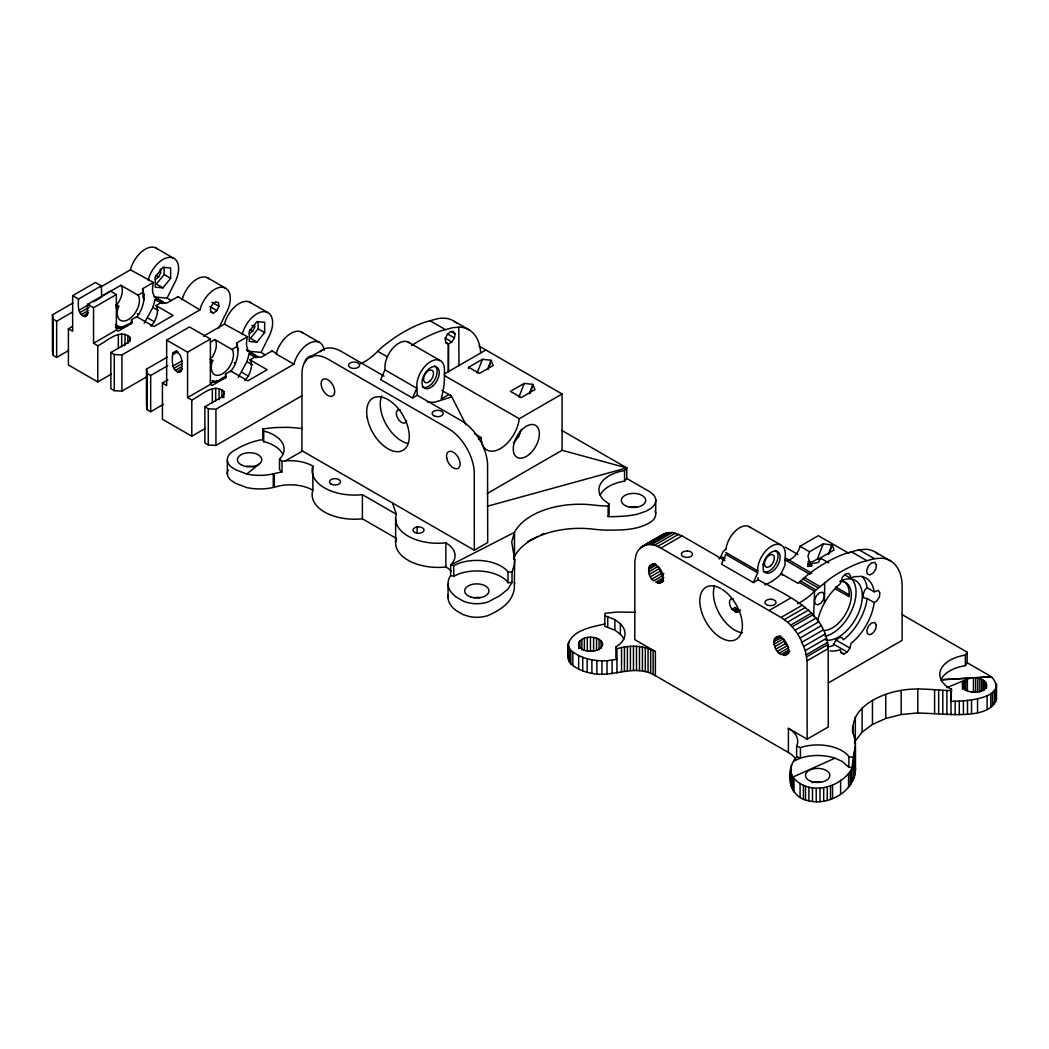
<?xml version="1.0" encoding="UTF-8"?>
<svg xmlns="http://www.w3.org/2000/svg" width="1049" height="1049" viewBox="0 0 1049 1049"><rect width="100%" height="100%" fill="white"/><g stroke="black" fill="none" stroke-linecap="round" stroke-linejoin="round"><path stroke-width="1.5" d="M166.66 340.125L187.561 352.189L187.561 397.571L210.377 384.393L210.377 339.011L189.489 326.947L166.66 340.125L166.66 385.507L162.425 383.055L162.425 419.246L191.797 436.2L205.407 428.346M282.942 454.545A34.538 19.944 0 0 0 266.826 442.455L263.692 441.708L263.692 431.152L262.879 429.028A75.554 43.625 0 0 1 276.412 427.533L285.603 427.323A75.554 43.625 0 0 1 299.293 428.241A68.198 39.377 0 0 0 302.296 428.556M396.338 538.386L362.39 518.796L362.39 494.669A42.445 24.507 0 0 1 312.851 466.071A31.89 18.41 0 0 0 285.249 460.904L281.971 461.311L279.506 459.134A34.538 19.944 0 0 0 266.826 431.9L263.692 431.152M474.305 550.227L474.253 471.814A36.925 21.321 60 0 0 448.185 428.503L328.049 359.164A36.938 21.321 60 0 0 301.981 372.382L301.928 450.716L474.305 550.227L487.693 542.582L487.575 464.117A36.925 21.321 60 0 0 461.508 420.806L417.279 395.289L412.519 398.043L380.656 379.646L384.944 369.877L384.944 367.911A19.577 11.303 -60 0 1 393.913 347.049A19.577 11.303 -60 0 1 409.595 342.997M417.096 533.443L417.096 527.004A5.547 3.199 0 0 1 423.875 530.925A5.547 3.199 0 0 1 414.604 532.354A5.547 3.199 0 0 1 417.096 527.004M466.058 424.832L451.306 395.893L448.959 394.476L441.196 398.948A70.388 40.636 -60 0 0 444.461 376.578L444.461 370.336A19.577 11.303 -60 0 0 430.628 361.617A19.577 11.303 -60 0 0 416.807 386.307L417.279 395.289M512.017 582.51L507.978 582.68L507.978 572.125L506.719 570.368A34.538 19.944 0 0 0 459.528 563.077L453.719 565.647L450.637 565.057L450.637 575.613A37.358 21.57 0 0 0 457.259 597.707L463.238 601.051A22.213 12.824 0 0 0 488.06 601.956L499.77 595.714L507.716 589.368L512.017 582.51L512.017 571.954L514.298 564.873L514.653 559.563L511.702 541.966L514.482 532.368A68.198 39.377 0 0 1 593.76 505.067A85.913 49.605 0 0 0 606.047 506.024L608.118 506.064L609.076 503.979L603.581 499.849A34.538 19.944 0 0 1 624.561 470.608L626.778 467.92L561.897 430.457M487.129 493.568L562.08 450.296L562.08 393.991L478.882 345.96M795.627 758.912A31.89 18.41 0 0 0 788.389 752.474L655.376 675.674C635.379 663.165 612.983 677.916 591.911 673.406C584.293 671.911 576.662 669.078 570.826 663.82C565.909 658.431 569.227 650.406 568.243 643.968C572.859 629.793 592.147 626.987 604.985 623.919M568.479 659.703L568.243 643.968M568.637 641.804L568.243 657.539M569.358 661.827L569.358 648.256L568.479 646.132M570.826 663.82L570.826 650.249L569.358 648.256M572.872 665.643L572.872 652.085L570.826 650.249M578.655 669.092L578.655 655.52L572.872 652.085M578.681 648.452L578.681 642.421C583.572 635.642 594.835 635.76 601.011 640.729L601.011 648.269M579.9 648.269L579.9 640.729M581.841 649.829L581.841 639.274M582.719 670.875L582.719 657.303L578.655 655.52M584.359 650.21L584.359 638.146M587.165 672.33L587.165 658.759L582.719 657.303M587.296 637.451L587.296 651.023L593.603 651.023L593.616 637.451M590.456 650.773L590.456 637.215M591.911 673.406L591.911 659.834L587.165 658.759M596.553 650.21L596.553 638.146M596.868 674.114L596.868 660.542L591.911 659.834M599.071 649.829L599.071 639.274M601.942 674.415L601.942 660.844L596.868 660.542M635.602 612.288L617.258 612.039L604.985 613.363L604.683 626.253L614.884 630.147L620.365 634.278A34.538 19.944 0 0 1 623.814 639.09M607.043 674.31L607.043 660.739L616.93 659.349L615.907 657.579L615.907 647.023L620.365 643.666A34.538 19.944 0 0 0 620.365 623.722L614.884 619.592L604.683 615.697M612.065 673.812L612.065 660.241M616.93 672.92L616.93 648.793L615.907 647.023M621.546 671.662L621.546 647.535C632.796 645.109 645.148 645.948 655.376 651.547L655.376 675.674M624.417 671.085L624.417 646.958M627.381 670.678L627.381 646.551M630.41 670.442L630.41 646.315M633.452 670.363L633.452 646.25M636.494 670.468L636.494 646.341M639.497 670.744L639.497 646.617M642.447 671.176L642.447 647.049M645.319 671.78L645.319 647.653M648.059 672.54L648.059 648.413M650.668 673.445L650.668 649.318M653.121 674.494L653.121 650.367M757.666 572.793L725.803 554.397L721.515 564.165L753.379 582.562L757.666 572.793L757.666 570.826A19.577 11.303 -60 0 1 771.487 546.149A19.577 11.303 -60 0 1 785.321 554.869L784.927 565.385L780.758 574.419A46.615 26.907 -60 0 1 764.787 584.883M788.389 752.474L788.389 728.347L807.14 739.178L828.277 726.944L828.238 648.57C826.31 611.003 785.898 594.993 758.139 579.809L757.994 577.619M855.486 768.209C855.748 790.605 829.274 805.881 808.884 800.833C788.101 797.712 784.442 770.569 796.624 756.722L796.624 746.18A31.89 18.41 0 0 0 788.389 728.347M790.894 785.871L790.789 767.396M791.457 764.97L790.605 783.419M791.667 788.284L791.667 774.713L790.605 769.848M792.926 790.631L792.926 777.06L791.667 774.713M793.988 792.047L793.988 778.476L792.926 777.06L834.952 758.178L842.098 761.351L848.877 767.291L852.535 767.763C841.652 787.563 810.628 796.427 793.988 778.476M800.099 796.938L800.099 783.367M796.624 746.18L800.413 747.596L800.413 758.152L793.634 761.154M803.429 798.866L803.429 785.295M805.54 799.81L805.54 786.239M808.884 800.833L808.884 787.261M812.477 801.515L812.477 787.943M816.214 801.842L816.214 788.271M819.99 801.79L819.99 788.219M823.701 801.384L823.701 787.812M827.228 800.61L827.228 787.038M830.493 799.508L830.493 785.937M832.539 798.512L832.539 784.94M840.616 793.805L840.616 780.233M848.549 787.445L848.549 773.874M848.877 767.291L848.877 756.735L847.579 754.926A34.538 19.944 0 0 0 800.413 747.596M850.293 785.085L850.293 771.513M851.027 783.865L851.027 770.294M852.535 781.335C850.555 768.353 853.794 756.526 855.486 744.082A75.554 43.625 0 0 0 853.912 736.175C846.858 708.94 879.154 693.861 901.183 690.399C917.757 687.292 934.397 690.216 951.023 690.635L951.522 689.206L949.922 688.485A34.538 19.944 0 0 1 965.342 655.127L967.152 652.163L902.258 614.701M852.535 732.91L852.535 726.485M853.676 778.751L853.676 754.637M854.555 776.155L854.555 752.028M855.145 773.519L855.145 749.392M854.529 743.754L855.328 741.014L855.328 716.887M855.473 770.097L855.473 745.97M855.328 741.014L862.094 732.097L862.094 707.97M862.094 732.097L872.453 724.426L872.453 700.299M872.453 724.426L885.749 718.447L885.749 694.32M885.749 718.447L901.183 714.526L901.183 690.399M901.183 714.526L917.796 712.927L917.796 688.8M995.986 695.513C996.393 719.64 951.089 714.264 934.593 713.713L934.593 689.586M938.671 714.146L938.671 690.019M942.776 714.461L942.776 690.334M946.893 714.671L946.893 690.544M951.023 714.749L951.023 690.635M951.522 689.206L951.023 701.191C964.372 701.833 1010.685 697.9 991.397 676.723L967.152 662.719L967.152 652.163M955.167 714.723L955.167 701.165M959.297 714.592L959.297 701.02M962.497 689.245L962.497 683.214L967.362 679.149A12.195 7.041 0 0 1 973.485 677.916L991.397 676.723L940.94 679.791A34.538 19.944 0 0 1 965.342 665.669L967.152 662.719M963.218 688.065L963.218 682.034M963.402 714.33L963.415 700.758M964.293 689.98L964.293 680.932M965.342 665.669L965.342 655.127M965.683 690.517L965.696 679.962M967.493 713.963L967.493 700.391M967.362 691.212L967.362 679.149L946.827 687.672M971.544 713.477L971.544 699.906M971.322 691.684L973.485 691.488L973.485 677.916C979.281 677.444 988.106 680.408 986.506 687.79M977.812 678.192L977.812 691.763L975.675 691.514L975.675 677.942M977.563 712.52L977.563 698.949M979.845 692.235L979.845 678.664M981.694 691.396L981.694 679.332M983.306 690.74L983.306 680.185M984.631 690.229L984.631 681.181M985.627 688.341L985.627 682.309M986.257 688.039L986.257 683.515M987.096 709.229L987.096 695.657M990.781 707.092L990.781 693.52M992.511 705.911L992.511 692.34M994.413 704.036L994.413 690.465M995.75 701.991L995.75 688.419M996.471 699.853L996.55 684.105M448.277 371.713L448.434 343.928L451.831 341.974L454.427 337.948L455.017 333.752L453.312 331.34L450.126 331.838L446.94 335.024L445.248 339.391L445.838 342.918L448.434 343.928L448.526 371.569M514.653 559.563L514.298 589A75.554 43.625 0 0 1 510.286 599.346C505.015 606.965 496.361 611.842 488.06 615.527A22.213 12.824 0 0 1 469.86 616.655L463.238 614.622L457.259 611.279A37.358 21.57 0 0 1 448.225 594.888M824.462 602.952L824.698 582.47M813.631 616.681L814.549 591.203L830.506 578.301A152.97 88.313 -60 0 1 862.094 562.002L874.368 558.671L881.698 558.186A57.171 33.004 -60 0 1 902.101 584.057L902.101 640.362L828.435 682.886M986.506 684.774C984.316 695.225 961.671 694.595 962.497 683.214M648.728 571.81L658.129 566.381L660.018 571.259L663.296 575.337L653.894 580.766C645.974 576.845 647.22 558.029 657.684 566.644C663.82 569.922 666.102 586.601 655.782 582.143L663.847 577.488M789.228 649.882L781.164 654.537C773.834 652.176 769.769 633.334 781.164 637.648C787.235 640.244 793.005 655.389 783.065 655.35L789.779 651.468M830.061 650.891A41.003 23.668 -60 0 0 840.17 649.672L841.298 653.029L843.907 654.038L847.304 652.072L849.9 648.059L851.027 643.404A41.003 23.668 -60 0 0 873.673 605.771L874.158 602.559L876.754 601.064L879.35 597.051L879.941 592.842L878.236 590.43L874.171 591.82L867.117 587.742L866.631 585.054A41.003 23.668 -60 0 0 862.003 576.373M844.537 574.76L850.175 578.012L850.49 575.849L848.785 573.423L845.599 573.934L842.413 577.107L840.17 583.913A41.003 23.668 -60 0 0 817.525 621.546M562.08 393.991L519.242 418.735L518.835 421.423A26.959 15.565 -60 0 1 497.973 449.824A26.959 15.565 -60 0 1 481.294 437.617L474.764 433.853M874.158 602.559L867.103 598.494L866.631 601.706A41.003 23.668 -60 0 1 843.973 639.339L843.435 639.759L841.731 637.372L838.544 637.884L835.358 641.07L833.116 645.607A41.003 23.668 -60 0 1 827.307 646.931M130.81 323.971L131.623 319.643L136.724 316.706L153.823 326.58L173.111 315.447L155.999 305.574L161.1 302.623L167.158 302.899L178.002 296.644L199.913 309.914L200.857 306.832A22.16 12.798 -60 0 1 223.87 287.492A22.16 12.798 -60 0 1 225.981 313.402L218.769 328.009M143.228 297.562L142.612 288.724L153.442 282.469L130.443 269.816L100.953 286.836M143.359 291.766C145.365 300.866 142.061 310.36 136.396 317.506M224.827 378.243L225.64 373.916L230.741 370.979L247.839 380.853L267.128 369.72L250.016 359.846L255.117 356.909L261.175 357.171L272.019 350.917L276.713 353.631L276.503 354.378M172.547 354.824L172.888 353.002L175.367 351.572C183.326 354.077 182.172 364.554 181.333 370.966L178.868 372.395C171.459 370.271 172.141 360.79 172.547 354.824L177.91 351.717M578.681 642.421L578.681 646.066L581.841 649.226A12.195 7.041 0 0 0 597.878 649.829A12.195 7.041 0 0 0 601.011 640.729M468.339 368.566L468.667 367.242L482.461 359.283L490.984 360.266L493.2 365.485L479.406 373.444L468.667 367.242M849.021 553.413L818.325 535.698L800.007 546.267L799.692 547.591A12.929 7.461 -60 0 1 787.314 560.1M810.221 563.995L818.705 562.356L820.266 557.963L834.06 550.004L832.355 545.087L823.321 543.802L809.526 551.761L807.953 556.154L810.221 564.336L811.074 565.975L812.11 565.463L808.189 563.195L807.9 566.565M148.538 280.503L148.748 279.755M153.442 282.469L153.246 283.217A21.413 12.365 -60 0 0 154.531 296.618L164.929 303.436M177.792 297.392L178.002 296.644M203.48 336.204L224.46 324.089L247.459 336.742L247.262 337.49A21.413 12.365 -60 0 0 248.547 350.904L257.582 356.922M271.809 351.664L272.019 350.917M513.682 559.235L514.482 556.495L514.482 532.368L450.637 565.057L452.827 562.395A31.378 18.121 0 0 0 445.864 542.857A42.445 24.507 0 0 1 396.338 514.272L362.39 494.669M144.238 323.184L152.892 307.357L155.2 299.608L156.747 298.716M238.267 377.456L246.908 361.643L249.216 353.88L250.763 352.988M130.443 269.816L131.387 266.721A22.16 12.798 -60 0 1 157.442 248.98M148.211 280.07L149.142 276.975A22.16 12.798 -60 0 1 172.154 257.634A22.16 12.798 -60 0 1 174.265 283.558L167.066 298.152L154.046 296.88L165.362 303.41M182.159 299.673L183.103 296.579A22.16 12.798 -60 0 1 209.144 278.837M224.46 324.089L225.404 321.007A22.16 12.798 -60 0 1 251.458 303.253M242.227 334.343L243.158 331.261A22.16 12.798 -60 0 1 266.171 311.907A22.16 12.798 -60 0 1 268.282 337.83L261.083 352.425L248.062 351.153L257.962 356.87M324.193 350.327A22.16 12.798 -60 0 0 311.474 342.302A22.16 12.798 -60 0 0 294.874 361.118L293.93 364.2L276.175 353.946L277.12 350.864A22.16 12.798 -60 0 1 303.161 333.11M518.376 437.315L520.37 431.362M116.072 304.774L118.694 306.295L117.79 308.891A15.696 9.061 -60 0 0 128.345 319.578A15.696 9.061 -60 0 0 138.901 296.71L137.983 295.162L120.871 285.289L101.596 296.421M210.088 359.06L212.711 360.581L211.806 363.177A15.696 9.061 -60 0 0 222.362 373.864A15.696 9.061 -60 0 0 232.917 350.982L231.999 349.448L214.901 339.574L210.757 341.948M487.706 369.392L490.984 360.266M529.496 393.519L532.774 384.38L534.99 389.599L521.196 397.571L510.443 391.369L524.238 383.396L532.774 384.38M720.401 557.727L722.892 551.918L726.314 548.614M828.566 553.924L831.844 544.785M230.413 371.792C236.851 363.859 239.867 352.897 236.628 342.997L247.459 336.742M477.151 372.933L482.461 359.283M518.94 397.06L524.238 383.396M823.321 543.802L817.433 558.973L812.346 561.91L807.953 561.517M487.916 369.51L491.496 360.554M529.693 393.637L533.285 384.681M828.776 554.042L832.355 545.087M412.519 398.043L416.807 388.274L384.944 369.877M562.08 450.296L626.778 467.92L626.778 478.475L650.564 492.204L653.96 495.351A22.265 12.85 0 0 1 651.665 507.821L646.25 511.138L636.717 514.43L630.711 515.387A85.966 49.565 0 0 1 610.19 516.633L608.118 516.619L609.076 514.534L609.076 503.979M155.265 279.427L158.635 276.975L160.707 272.674L160.261 269.029M216.881 310.596L218.939 306.295L218.494 302.663L215.806 301.824L212.436 304.289L210.364 308.59L210.81 312.222L213.511 313.061L216.881 310.596L209.852 306.544M249.282 333.713L252.652 331.261L254.723 326.947L254.422 324.521M304.38 362.875L306.452 358.561L309.822 356.109L312.523 356.935M164.116 267.167L164.116 274.51L156.419 284.095L162.949 287.859L170.646 278.273L170.646 268.006L162.949 267.311L155.239 276.897L155.239 287.177L162.949 287.859M258.133 321.453L258.133 328.783L250.436 338.368L256.966 342.144L264.663 332.559L264.663 322.279L256.966 321.597L249.256 331.182L249.256 341.45L256.966 342.144M724.898 560.625L682.047 535.869L672.435 532.433L664.174 533.718L643.024 545.939L638.015 550.502L636.061 554.58L634.842 561.294L634.776 639.654L655.376 651.547M600.133 495.272A34.538 19.944 0 0 1 624.561 481.163L626.778 478.475M878.315 554.383A57.171 33.004 -60 0 0 866.277 549.283L858.961 549.768L846.687 553.111A152.97 88.313 -60 0 0 808.792 573.947L798.053 583.388L781.4 573.777M360.633 363.741A51.611 29.805 -60 0 0 375.791 353.172L382.806 346.419L393.663 338.355A152.97 88.326 -60 0 1 425.265 322.069L437.538 318.726A57.171 33.004 -60 0 1 456.892 323.341M867.117 587.742L864.809 590.049L863.117 594.416L863.707 597.943L867.103 598.494M262.879 429.028L262.879 439.583C251.537 441.236 240.864 445.969 231.396 452.316A22.278 12.863 0 0 0 230.872 466.713L235.841 469.86L246.751 474.004L259.287 463.986M132.095 322.161L124.595 326.501L116.518 328.639L120.674 328.062L127.283 324.561M220.198 379.633L223.503 377.26M218.612 380.774L210.534 382.924L218.612 380.774L226.112 376.447M664.174 533.718L640.782 547.394M111.391 374.073L97.78 381.928L68.408 364.96L68.408 328.783L72.643 331.222L72.643 295.648L95.472 282.469L101.347 285.853L101.687 297.129M72.643 295.648L78.531 299.031L101.347 285.853M68.015 350.864L56.659 357.421L53.237 355.441L52.45 351.035L52.45 314.844L72.866 303.056M52.45 314.844L53.237 319.25L56.659 321.23L72.276 312.222M78.531 299.031C78.124 304.997 77.442 314.477 84.838 316.601L87.316 315.172L87.67 304.315L110.486 291.137L116.36 294.533L116.36 330.107L93.545 343.285L93.545 307.698L116.36 294.533M78.872 310.307L89.611 304.105M93.636 301.771L100.35 297.903M79.868 312.589L89.257 307.16M81.35 314.582L88.064 310.714M83.094 315.998L88.47 312.904M84.838 316.601L87.526 315.054M68.408 328.783L72.486 326.423M116.151 307.763L118.694 306.295M137.983 295.162L143.07 292.225L142.612 288.724M93.545 343.285L97.78 345.737C106.906 341.607 119.389 328.114 129.788 337.162L130.456 339.102L127.886 342.682L110.853 352.516L110.853 388.707L114.275 390.687L121.92 391.133L147.358 376.447M110.853 352.516L114.275 354.496L121.92 354.955L199.913 309.914M172.888 353.002L176.914 350.681M163.447 404.324L150.676 411.693L147.253 409.726L146.467 405.307L146.467 369.117L167.106 357.211M187.561 352.189L210.377 339.011M146.467 369.117L147.253 373.536L150.676 375.516L167.709 365.681M172.888 366.088L182.29 360.659M173.885 368.369L181.936 363.728M175.367 370.376L182.08 366.494M177.111 371.779L182.487 368.684M178.868 372.395L181.543 370.848M162.425 383.055L167.866 379.908M210.167 362.049L212.711 360.581M231.999 349.448L237.087 346.511L236.628 342.997M187.561 397.571L191.797 400.023C200.923 395.879 213.419 382.387 223.804 391.447L224.473 393.388L221.903 396.968L204.87 406.802L204.87 442.993L208.292 444.96L215.937 445.419L302.151 395.643M204.87 406.802L208.292 408.782L215.937 409.228L293.93 364.2M309.009 357.683L322.331 350.012M444.356 373.982L485.884 349.999M478.501 439.229L481.294 437.617M639.772 548.312L666.692 532.761M643.024 545.939L648.321 544.549L669.472 532.341M648.321 544.549L651.285 544.654L672.435 532.433M651.285 544.654L654.406 545.283L675.556 533.062M654.406 545.283L657.631 546.437L678.769 534.216M657.631 546.437L660.896 548.089L682.047 535.869M649.462 565.817L653.488 563.497M648.728 567.443L655.441 563.562M648.479 569.476L656.53 564.821M649.462 574.262L658.864 568.833M650.616 576.688L660.018 571.259M652.137 578.904L661.539 573.475M661.276 574.957L663.886 573.449M657.684 582.956L663.06 579.848M659.441 583.126L663.479 580.805M660.962 582.654L663.65 581.107M753.379 582.562L758.139 579.809M732.071 609.194L735.205 607.384L737.814 609.705L740.424 610.4L736.031 612.078L732.071 609.194A7.382 4.262 60 0 1 729.501 601.706A7.382 4.262 60 0 1 733.33 598.874M733.33 610.518L736.464 608.708M734.68 611.515L737.814 609.705M736.031 612.078L739.165 610.282M660.896 548.089L769.035 610.531L790.199 598.323M769.035 610.531L781.033 617.468L802.183 605.26M781.033 617.468L784.298 619.592L805.448 607.384M784.298 619.592L787.524 622.162L808.674 609.954M787.524 622.162L790.644 625.138L811.795 612.931M790.644 625.138L792.152 626.764L813.303 614.544M774.831 638.212L778.869 635.891M774.11 639.838L780.823 635.956M773.86 641.87L781.911 637.215M792.152 626.764L795.024 630.239L816.174 618.031M774.11 644.204L783.511 638.775L785.399 643.653L788.678 647.731L779.276 653.16M774.831 646.656L784.232 641.227M795.024 630.239L797.673 634.002L818.823 621.795M775.998 649.082L785.399 643.653M807.14 739.178L807.087 660.778L805.304 650.55L800.059 637.976L821.21 625.768M777.519 651.298L786.92 645.869M802.157 642.093L823.308 629.885M784.822 655.52L788.848 653.199M803.914 646.315L825.065 634.107M805.304 650.55L826.455 638.33M806.327 654.733L827.477 642.526M806.681 656.792L827.831 644.571M807.087 660.778L828.238 648.57M285.249 460.904L302.532 451.07M527.726 541.52L537.927 536.419M540.838 534.964L543.749 533.508M450.637 575.613L453.719 576.203L459.528 573.633A34.538 19.944 0 0 1 506.719 580.923L507.978 582.68M214.691 382.347L219.097 380.42M850.175 578.012L854.555 576.648L861.137 576.426A41.003 23.668 -60 0 1 873.673 589.132L874.171 591.82M120.674 328.062L124.595 326.501M125.08 326.134L128.345 324.862M220.185 379.987L222.362 379.135M451.306 397.033L434.286 402.331L427.441 401.977M115.403 327.078L117.947 326.305L121.055 326.986M487.274 506.274L626.778 467.92M616.93 648.793L621.546 647.535M228.144 469.808A22.278 12.863 0 0 0 230.872 480.285L235.841 483.432L246.751 487.575A37.344 21.583 0 0 0 271.822 487.785L275.743 486.828A31.89 18.41 0 0 1 312.851 490.198A42.445 24.507 0 0 0 362.39 518.796M281.971 461.311L281.971 471.866L271.796 474.187A37.344 21.583 0 0 1 246.738 474.03M811.074 565.975L808.032 566.316L810.221 564.336L807.848 564.1M940.94 679.791L973.485 677.916M507.978 572.125L512.017 571.954M601.942 660.844L607.043 660.739M973.485 691.488L975.675 691.514M917.796 712.927L934.593 713.713M820.606 559.314L817.433 558.973L820.41 559.327M848.877 756.735L852.535 757.208M211.964 380.59L215.071 381.272M796.624 756.722L800.413 758.152A34.538 19.944 0 0 1 834.952 758.178M137.288 313.743L138.73 314.307M725.108 558.383L722.722 557.321L719.103 557.884L719.181 559.078M246.948 350.458L249.19 351.677M875.718 552.377L891.126 561.267M858.961 549.768L874.368 558.671M454.283 321.335L469.69 330.225M851.29 551.695L866.697 560.586M450.808 331.327L455.017 333.752M429.854 320.653L445.261 329.543M447.425 333.91L454.427 337.948M444.828 337.922L451.831 341.974M800.007 546.267L809.526 551.761M820.266 557.963L828.736 562.854M445.628 342.315L448.434 343.928M785.176 547.106L797.869 554.436M748.737 526.441L780.6 544.837M785.347 557.963L811.86 573.265M835.568 586.955L849.52 595.006M407.877 341.922L439.741 360.305M784.888 559.838L809.998 574.327M835.109 588.83L849.1 596.606A26.959 15.565 -60 0 0 842.347 580.792M804.242 577.461L819.649 586.352M802.537 578.878L817.958 587.768M800.426 580.949L815.834 589.853M444.448 375.555L519.242 418.735M799.141 582.313L814.549 591.203L812.634 593.118A51.611 29.792 -60 0 1 797.476 603.673M780.443 573.659L783.131 575.206L780.731 573.777M377.706 351.271L387.514 356.922M725.803 552.43L757.666 570.826M441.904 390.464L451.306 395.893M384.026 376.093L341.371 351.481A36.938 21.321 60 0 0 320.247 351.717M835.883 639.969L849.9 648.059M155.501 247.761L173.255 258.015M207.204 277.605L224.958 287.859M249.518 302.033L267.272 312.287M301.22 331.89L318.988 342.144M833.299 643.994L847.304 652.072M841.101 652.426L843.907 654.038M164.116 274.51L170.646 278.273M258.133 328.783L264.663 332.559M211.924 302.243L218.939 306.295M251.917 325.321L254.723 326.947M155.829 275.349L158.635 276.975M249.846 329.635L252.652 331.261M210.692 311.435L213.511 313.061M167.066 298.152L171.302 300.604M261.083 352.425L265.318 354.877M155.2 299.608L162.018 303.541M249.216 353.88L256.035 357.814M152.892 307.357L158.347 310.517M246.908 361.643L252.363 364.79M147.791 317.991L154.609 321.925M241.808 372.277L248.626 376.211M87.67 304.315L93.545 307.698M116.36 330.107L118.196 331.169L132.082 323.144L131.623 319.643M210.377 384.393L212.213 385.442L226.112 377.43L225.64 373.916M246.489 349.894L249.138 351.599M115.442 324.482L117.947 326.305M281.971 471.866L279.506 469.69L279.506 459.134M234.242 362.482L235.251 363.872M797.673 634.002L800.059 637.976M250.016 359.846L250.934 361.394A15.696 9.061 -60 0 1 244.889 380.551M214.901 339.574L215.806 341.109A15.696 9.061 -60 0 1 211.78 357.775M155.999 305.574L156.917 307.108A15.696 9.061 -60 0 1 150.872 326.278M120.871 285.289L121.789 286.836A15.696 9.061 -60 0 1 115.744 305.993M262.879 439.583L263.692 441.708M392.536 503.022L396.338 514.272M237.087 346.511L237.913 349.881M143.07 292.225L143.897 295.595M143.359 296.893L143.897 299.962M514.561 582.667L514.653 583.69M458.793 327.131L458.964 365.537M655.717 499.573L655.717 513.145M624.561 470.608L624.561 481.163M620.365 623.722L620.365 634.278M614.884 619.592L614.884 630.147M608.118 506.064L608.118 516.619M607.725 616.419L607.725 626.974M453.719 565.647L453.719 576.203M448.054 584.267L448.054 597.838M445.864 542.857L445.877 566.985A31.378 18.121 0 0 1 451.306 571.207M395.63 518.206L395.63 542.333M312.851 466.071L312.851 490.198M274.313 473.597L274.313 487.169M273.278 473.833L273.278 487.405M227.345 460.563L227.345 474.135M223.804 391.447L223.804 397.741M221.903 389.808L221.903 397.676M219.057 388.707L219.057 399.721M215.937 409.228L215.937 445.419M215.701 388.314L215.701 400.902M212.344 388.707L212.344 402.868M208.292 408.782L208.292 444.96M191.797 400.023L191.797 436.2M150.676 375.516L150.676 411.693M147.253 373.536L147.253 409.726M129.788 337.162L129.788 341.882M127.886 335.523L127.886 343.39M125.041 334.421L125.041 345.436M121.92 354.955L121.92 391.133M121.684 334.041L121.684 346.629M118.327 334.421L118.327 348.583M114.275 354.496L114.275 390.687M97.78 345.737L97.78 381.928M56.659 321.23L56.659 357.421M53.237 319.25L53.237 355.441M739.729 609.954A7.382 4.262 60 0 1 737.303 612.21M775.499 550.371A12.195 7.041 -60 0 1 775.499 564.441A12.195 7.041 -60 0 1 763.305 571.482M840.039 581.343A33.607 19.407 -60 0 1 862.317 595.871A33.607 19.407 -60 0 1 840.039 636.114L837.05 637.844A33.607 19.407 -60 0 1 825.812 640.113M812.123 782.724A12.195 7.041 0 0 1 820.646 782.187M725.921 549.506A19.577 11.303 -60 0 1 735.952 530.453A19.577 11.303 -60 0 1 750.455 527.529M840.393 581.369A26.959 15.565 -60 0 1 851.001 599.281A26.959 15.565 -60 0 1 833.483 627.25L831.083 628.626A26.959 15.565 -60 0 1 824.16 630.58M851.513 578.746A33.607 19.407 -60 0 1 853.781 605.247A33.607 19.407 -60 0 1 833.771 632.495L830.782 634.225A33.607 19.407 -60 0 1 824.934 636.31M722.446 589.564A30.106 17.374 60 0 1 739.073 636.861A30.106 17.374 60 0 1 702.45 614.386A30.106 17.374 60 0 1 721.109 588.738M742.522 632.849A30.106 17.374 60 0 1 720.112 614.976A30.106 17.374 60 0 1 714.448 586.194M434.64 365.839A12.195 7.041 -60 0 1 434.64 379.922A12.195 7.041 -60 0 1 422.445 386.95M521.248 429.408A18.462 10.66 -60 0 1 513.433 442.927M406.606 420.846A7.382 4.262 60 0 1 397.859 418.499A7.382 4.262 60 0 1 400.207 409.766M480.665 353.015A57.171 33.004 -60 0 0 460.262 327.144L452.945 327.629L440.672 330.959A152.97 88.326 -60 0 0 411.601 345.554M246.069 466.556A12.195 7.041 0 0 1 254.619 466.884M473.65 597.668A12.195 7.041 0 0 1 479.957 597.668M349.265 363.649A5.547 3.199 0 0 0 351.717 368.147A5.547 3.199 0 0 0 359.269 366.337A5.547 3.199 0 0 0 355.493 362.154L354.064 362.049A5.547 3.199 0 0 0 350.143 362.98M438.062 359.532A26.959 15.565 -60 0 1 439.597 360.777M655.153 510.994A22.265 12.85 0 0 1 651.665 521.392C638.369 530.466 621.48 530.099 606.047 530.151A85.913 49.605 0 0 1 593.76 529.194A68.198 39.377 0 0 0 514.482 556.495M445.877 566.985A42.445 24.507 0 0 1 395.971 539.697M630.37 507.205A12.195 7.041 0 0 1 636.677 507.205M408.14 443.543A30.106 17.374 60 0 1 386.045 424.242A30.106 17.374 60 0 1 381.77 395.893M763.174 564.362L763.174 569.515A12.195 7.041 -60 0 0 776.43 567.43A12.195 7.041 -60 0 0 776.43 551.118A12.195 7.041 -60 0 0 763.174 564.362M824.37 594.691L823.78 598.887L821.17 602.913L817.787 604.867L815.178 603.844L814.588 600.33L816.292 595.95L819.479 592.777L822.665 592.279L824.37 594.691M876.439 564.795L875.849 568.991L873.253 573.016L869.857 574.97L867.261 573.96L866.671 570.433L868.375 566.067L871.562 562.88L874.748 562.382L876.439 564.795M876.295 624.876L875.731 628.941L873.201 632.849L869.909 634.75L867.392 633.753L866.815 630.344L868.467 626.109L871.562 623.014L874.656 622.529L876.295 624.876M334.461 393.441L333.792 394.948A9.598 5.547 60 0 1 327.026 394.896A9.598 5.547 60 0 1 321.348 385.875L321.112 383.711A9.598 5.547 60 0 1 328.796 380.367A9.598 5.547 60 0 1 334.461 393.441M687.397 551.027L686.911 550.987A5.547 3.199 0 0 0 681.365 554.187A5.547 3.199 0 0 0 686.911 557.386A5.547 3.199 0 0 0 692.445 554.187L692.261 553.361A5.547 3.199 0 0 0 688.341 551.092L687.397 551.027M771.92 599.346L770.477 599.241A5.547 3.199 0 0 0 764.944 602.441A5.547 3.199 0 0 0 770.477 605.64A5.547 3.199 0 0 0 776.024 602.441L775.827 601.615A5.547 3.199 0 0 0 771.92 599.346M770.687 565.713A7.015 4.052 -60 0 0 772.916 554.842A7.015 4.052 -60 0 0 764.616 562.212A7.015 4.052 -60 0 0 770.687 565.713M810.405 781.085A12.195 7.041 0 0 0 829.759 776.234A12.195 7.041 0 0 0 812.791 768.983A12.195 7.041 0 0 0 810.405 781.085M432.87 385.927A12.195 7.041 -60 0 0 436.725 367.045A12.195 7.041 -60 0 0 422.314 379.83A12.195 7.041 -60 0 0 432.87 385.927M529.706 453.968A18.462 10.66 -60 0 0 535.554 425.356A18.462 10.66 -60 0 0 513.708 444.737A18.462 10.66 -60 0 0 529.706 453.968M242.358 465.389A12.195 7.041 0 0 0 261.699 460.511A12.195 7.041 0 0 0 244.692 453.286A12.195 7.041 0 0 0 242.358 465.389M429.828 381.193A7.015 4.052 -60 0 0 432.057 370.323A7.015 4.052 -60 0 0 423.757 377.679A7.015 4.052 -60 0 0 429.828 381.193M470.713 596.986A12.195 7.041 0 0 0 488.991 590.902A12.195 7.041 0 0 0 470.713 584.804A12.195 7.041 0 0 0 470.713 596.986M627.42 506.536A12.195 7.041 0 0 0 645.712 500.439A12.195 7.041 0 0 0 627.42 494.341A12.195 7.041 0 0 0 627.42 506.536M367.255 417.856A30.106 17.374 60 0 0 402.554 450.546A30.106 17.374 60 0 0 394.136 404.232A30.106 17.374 60 0 0 367.255 417.856M434.863 416.256A5.547 3.199 0 0 0 443.176 413.49A5.547 3.199 0 0 0 434.863 410.723A5.547 3.199 0 0 0 434.863 416.256M331.091 484.074A5.547 3.199 0 0 0 340.348 482.645A5.547 3.199 0 0 0 333.569 478.724A5.547 3.199 0 0 0 331.091 484.074M446.743 458.256A9.598 5.547 60 0 0 458.098 468.339A9.598 5.547 60 0 0 455.056 453.456A9.598 5.547 60 0 0 446.743 458.256"/></g></svg>
